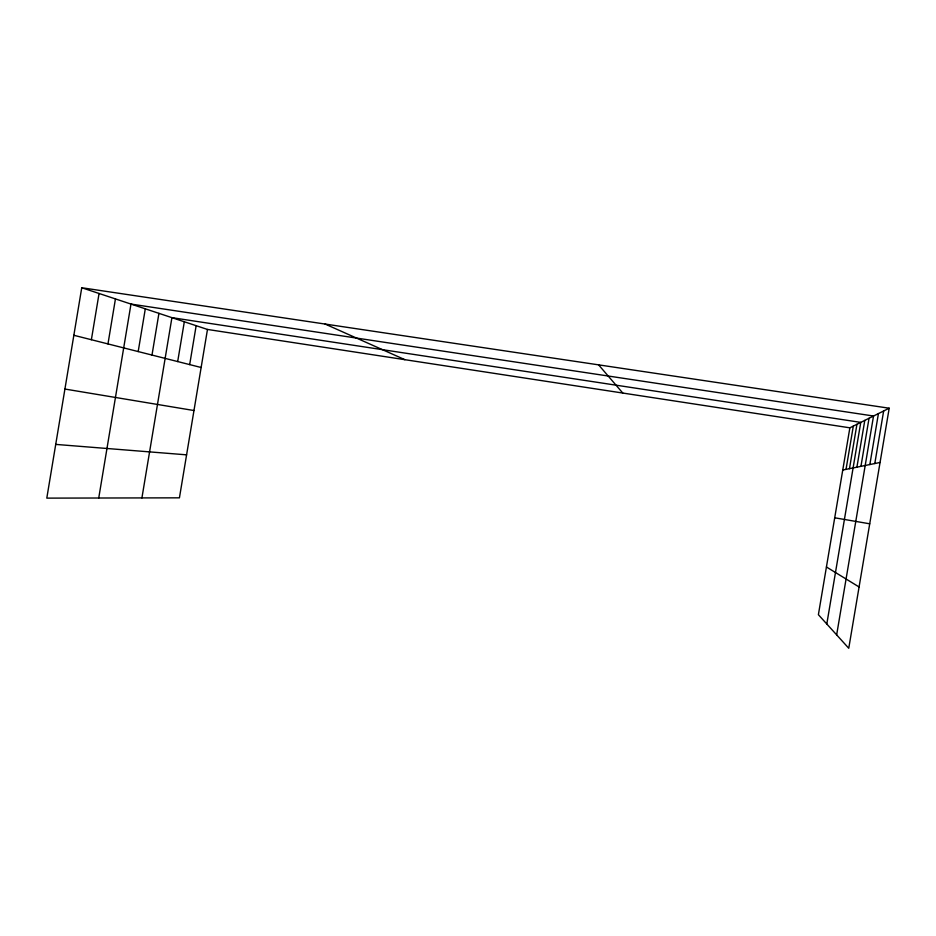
<?xml version="1.0" encoding="UTF-8"?>
<svg xmlns="http://www.w3.org/2000/svg" width="936" height="936" viewBox="0 0 936 936"><rect width="100%" height="100%" fill="white"/><g stroke="black" fill="none" stroke-linecap="round" stroke-linejoin="round"><path stroke-width="1.4" d="M81.748 287.738L46.8 498.127L179.431 497.835L207.476 329.449L81.748 287.738L889.2 408.213L848.753 648.262L818.392 614.695L849.865 427.822L889.2 408.213M91.377 339.721L99.064 293.483M107.968 343.921L115.444 298.923M98.736 498.01L130.981 304.071L873.534 416.017L836.655 634.889M138.189 351.573L145.302 308.821M151.995 355.06L158.933 313.349M141.921 497.917L171.92 317.655L860.769 422.382L826.804 623.996M177.688 361.565L184.322 321.762M189.68 364.607L196.15 325.693M846.027 469.392L853.316 426.102M849.467 468.69L856.943 424.289M856.908 467.169L864.794 420.381M860.944 466.35L869.041 418.263M869.848 464.548L878.436 413.572M874.797 463.542L883.654 410.974M842.751 470.047L880.062 462.466M55.727 444.401L186.592 454.837M207.476 329.449L849.865 427.822M64.923 389.048L193.974 410.53M834.713 517.795L869.719 523.797M73.85 335.287L201.135 367.497M325.131 324.055L404.89 359.681M826.429 566.982L859.072 586.966M598.607 364.853L622.779 393.05"/></g></svg>
